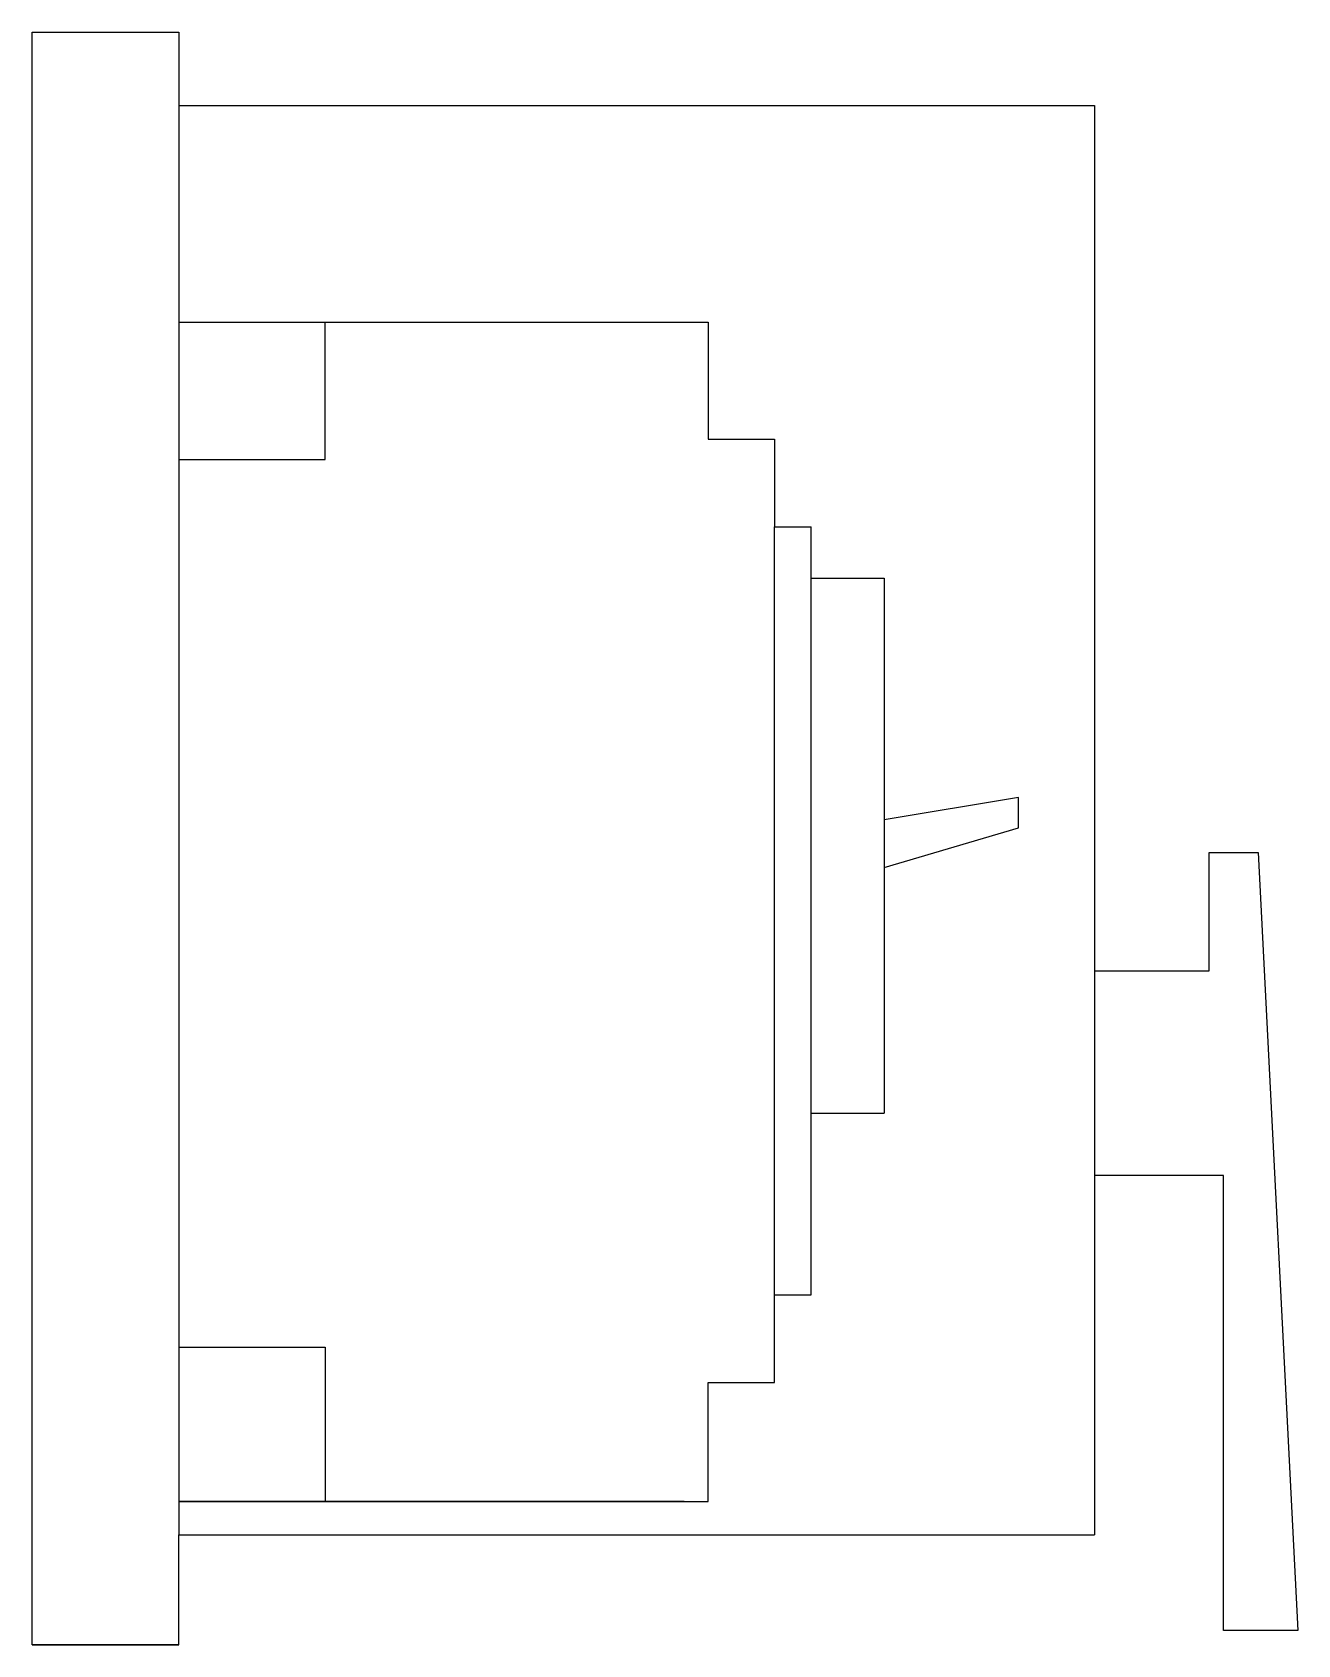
# Model space of a CAD drawing. Header units: millimetres. Extents: x -86 to 86, y -110 to 110.
import ezdxf

# ---------------------------------------------------------------- set-up
doc = ezdxf.new("R2010")
doc.units = ezdxf.units.MM

msp = doc.modelspace()

# ---------------------------------------------------------------- linework, layer by layer
at = {"color": 3, "linetype": 'ByBlock', "lineweight": -2}
for p, q in [((-86.37, 110), (-66.37, 110)), ((-86.37, 110), (-66.37, 110)), ((-66.37, 110), (-66.37, 100)), ((-66.37, 100), (58.63, 100)), ((-66.37, 100), (-66.37, -95)), ((74.27, -18.04), (74.27, -1.93)), ((74.27, -1.93), (80.97, -1.93)), ((80.97, -1.93), (86.37, -108.07)), ((58.63, -18.04), (74.27, -18.04)), ((76.23, -45.96), (58.63, -45.96)), ((76.23, -108.07), (76.23, -45.96)), ((-66.37, -110), (-66.37, -95)), ((-66.37, -95), (58.63, -95)), ((-86.37, -110), (-66.37, -110)), ((86.37, -108.07), (76.23, -108.07))]:
    msp.add_line(p, q, dxfattribs=at)
for p, q in [((-66.37, 70.44), (-66.37, -90.46)), ((-66.37, 70.44), (2.63, 70.44)), ((-46.37, 51.69), (-46.37, 70.44)), ((5.88, 70.44), (5.88, 54.46)), ((5.88, 54.46), (14.93, 54.46)), ((14.93, 54.46), (14.93, 42.52)), ((14.93, -62.28), (14.93, 42.52)), ((14.93, 42.52), (19.93, 42.52)), ((19.93, -62.28), (19.93, 42.52)), ((19.93, 35.52), (29.93, 35.52)), ((29.93, 35.52), (29.93, -37.48)), ((48.26, 5.58), (29.93, 2.53)), ((29.93, -8.99), (29.93, -13.97)), ((19.93, -62.28), (19.93, -36.84)), ((19.93, -37.48), (29.93, -37.48)), ((14.93, -74.22), (14.93, -62.28)), ((14.93, -62.28), (19.93, -62.28)), ((-46.37, -69.42), (-46.37, -90.46)), ((5.88, -90.46), (5.88, -74.22)), ((5.88, -74.22), (14.93, -74.22)), ((2.63, -90.46), (-66.37, -90.46))]:
    msp.add_line(p, q)
at = {"color": 0}
for p, q in [((-66.37, 70.44), (5.88, 70.44)), ((-66.37, -90.46), (5.88, -90.46))]:
    msp.add_line(p, q, dxfattribs=at)
at = {"color": 7}
for p, q in [((-66.37, 51.69), (-46.37, 51.69)), ((-66.37, -69.42), (-46.37, -69.42))]:
    msp.add_line(p, q, dxfattribs=at)
at = {"color": 3, "linetype": 'ByBlock', "lineweight": -2}
for points in [[(-66.37, -110), (-86.37, -110), (-86.37, 110), (-66.37, 110)], [(58.63, 100), (58.63, -95)]]:
    msp.add_lwpolyline(points, dxfattribs=at)
msp.add_lwpolyline([(29.93, -3.97), (48.26, 1.47), (48.26, 5.6)])

doc.saveas('drawing.dxf')
